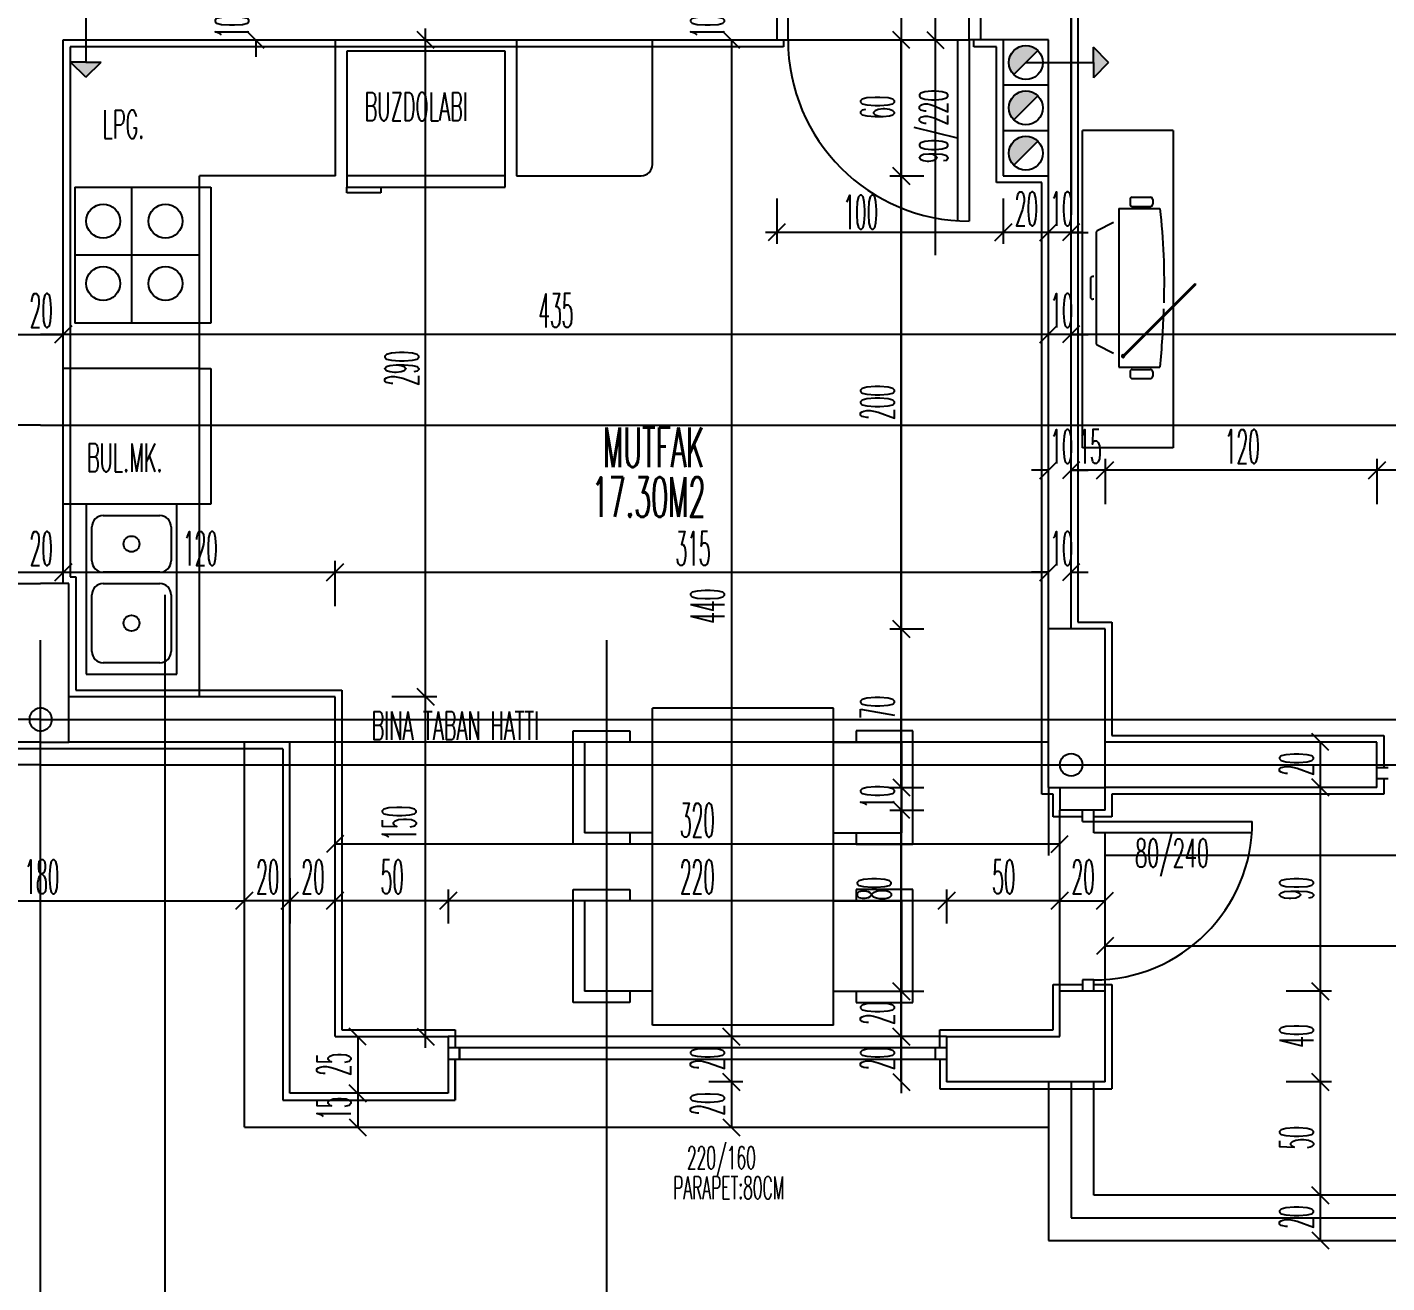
# Model space of a CAD drawing. Extents: x 78 to 306, y -397 to 18.
# Drawn here: x 275.801 to 275.921, y -396.7713 to -396.6604 of the extents above; entities that cross this region are included whole.
import ezdxf

# ---------------------------------------------------------------- set-up
doc = ezdxf.new("R2010")
doc.units = 0
doc.header["$LTSCALE"] = 0.5
doc.header["$MEASUREMENT"] = 0
doc.linetypes.add('DASHDOT2', pattern=[0.5, 0.25, -0.125, 0, -0.125])
doc.linetypes.add('DOT2', pattern=[0.125, 0, -0.125])
doc.layers.get('0').update_dxf_attribs({"linetype": 'CONTINUOUS'})
for name, color, linetype in [('AKS', 5, 'DASHDOT2'), ('ASHADE', 7, 'CONTINUOUS'), ('DUVAR', 6, 'CONTINUOUS'), ('IZDUSUM', 2, 'DOT2'), ('KAPI', 1, 'CONTINUOUS'), ('KOLON', 4, 'CONTINUOUS'), ('MERDIVEN', 3, 'CONTINUOUS'), ('OLCU', 31, 'CONTINUOUS'), ('SIVA', 7, 'CONTINUOUS'), ('TEFRIS', 11, 'CONTINUOUS')]:
    doc.layers.add(name, color=color, linetype=linetype)
doc.styles.add('ICMEKAN', font='romans.shx', dxfattribs={"width": 0.55, "height": 0.2})
doc.styles.add('OLCU', font='romans.shx', dxfattribs={"width": 0.6, "height": 0.125})
doc.styles.add('OLCUIC', font='ROMANS.SHX', dxfattribs={"width": 0.4, "height": 0.15})

msp = doc.modelspace()

# ---------------------------------------------------------------- hatches: boundary and pattern name
at = {"layer": 'KAPI', "ltscale": 1.4}
for points in [[(275.8951113505265, -396.6649177616397), (275.8951113505265, -396.6635598737719), (275.8951113505265, -396.6622019859039), (275.8964411774556, -396.6635598737719)], [(275.8047860540674, -396.6635272823635), (275.8061439419353, -396.6635272823635), (275.8075018298031, -396.6635272823635), (275.8061439419353, -396.6648571092927)]]:
    msp.add_hatch(color=256, dxfattribs=at).paths.add_polyline_path(points)
at = {"layer": 'MERDIVEN'}
for points in [[(275.888083281763, -396.6646205339432), (275.8902046021066, -396.6624992135996, 0.1989123673796376), (275.8891439419348, -396.6620598737715, 0.6681786379193642)], [(275.8880832817633, -396.6686205339431), (275.8902046021069, -396.6664992135995, 0.1989123673796376), (275.8891439419351, -396.6660598737714, 0.6681786379193642)], [(275.8880832817633, -396.6726205339431), (275.8902046021069, -396.6704992135996, 0.1989123673796376), (275.8891439419351, -396.6700598737714, 0.6681786379193642)]]:
    msp.add_hatch(color=256, dxfattribs=at).paths.add_polyline_path(points)

# ---------------------------------------------------------------- linework, layer by layer
at = {"color": 0, "linetype": 'ByBlock'}
for p, q in [((275.821893941935, -396.6623098737721), (275.820393941935, -396.6608098737721)), ((275.836893941935, -396.6623098737721), (275.835393941935, -396.6608098737721)), ((275.863893941935, -396.6623098737721), (275.862393941935, -396.6608098737721)), ((275.863893941935, -396.6623098737721), (275.862393941935, -396.6608098737721)), ((275.878893941935, -396.6623098737721), (275.877393941935, -396.6608098737721)), ((275.880393941935, -396.6608098737721), (275.881893941935, -396.6623098737721)), ((275.877393941935, -396.6728098737721), (275.878893941935, -396.6743098737721)), ((275.878893941935, -396.6743098737721), (275.877393941935, -396.6728098737721)), ((275.867893941935, -396.6778098737721), (275.866393941935, -396.6793098737721)), ((275.886393941935, -396.6793098737721), (275.887893941935, -396.6778098737721)), ((275.887893941935, -396.6778098737721), (275.886393941935, -396.6793098737721)), ((275.890393941935, -396.6793098737721), (275.891893941935, -396.6778098737721)), ((275.890393941935, -396.6793098737721), (275.891893941935, -396.6778098737721)), ((275.893893941935, -396.6778098737721), (275.892393941935, -396.6793098737721)), ((275.803393941935, -396.6883098737721), (275.804893941935, -396.6868098737721)), ((275.804893941935, -396.6868098737721), (275.803393941935, -396.6883098737721)), ((275.890393941935, -396.6883098737721), (275.891893941935, -396.6868098737721)), ((275.890393941935, -396.6883098737721), (275.891893941935, -396.6868098737721)), ((275.893893941935, -396.6868098737721), (275.892393941935, -396.6883098737721)), ((275.893893941935, -396.6868098737721), (275.892393941935, -396.6883098737721)), ((275.890393941935, -396.7003098737721), (275.891893941935, -396.6988098737721)), ((275.893893941935, -396.6988098737721), (275.892393941935, -396.7003098737721)), ((275.893893941935, -396.6988098737721), (275.892393941935, -396.7003098737721)), ((275.895393941935, -396.7003098737721), (275.896893941935, -396.6988098737721)), ((275.896893941935, -396.6988098737721), (275.895393941935, -396.7003098737721)), ((275.919393941935, -396.7003098737721), (275.920893941935, -396.6988098737721)), ((275.920893941935, -396.6988098737721), (275.919393941935, -396.7003098737721)), ((275.804893941935, -396.7078098737721), (275.803393941935, -396.7093098737721)), ((275.803393941935, -396.7093098737721), (275.804893941935, -396.7078098737721)), ((275.828893941935, -396.7078098737721), (275.827393941935, -396.7093098737721)), ((275.827393941935, -396.7093098737721), (275.828893941935, -396.7078098737721)), ((275.890393941935, -396.7093098737721), (275.891893941935, -396.7078098737721)), ((275.890393941935, -396.7093098737721), (275.891893941935, -396.7078098737721)), ((275.893893941935, -396.7078098737721), (275.892393941935, -396.7093098737721)), ((275.877393941935, -396.7128098737721), (275.878893941935, -396.7143098737721)), ((275.878893941935, -396.7143098737721), (275.877393941935, -396.7128098737721)), ((275.835393941935, -396.7188098737721), (275.836893941935, -396.7203098737721)), ((275.836893941935, -396.7203098737721), (275.835393941935, -396.7188098737721)), ((275.915893941935, -396.7243098737721), (275.914393941935, -396.7228098737721)), ((275.877393941935, -396.7268098737721), (275.878893941935, -396.7283098737721)), ((275.877393941935, -396.7268098737721), (275.878893941935, -396.7283098737721)), ((275.915893941935, -396.7283098737721), (275.914393941935, -396.7268098737721)), ((275.914393941935, -396.7268098737721), (275.915893941935, -396.7283098737721)), ((275.878893941935, -396.7303098737721), (275.877393941935, -396.7288098737721)), ((275.878893941935, -396.7303098737721), (275.877393941935, -396.7288098737721)), ((275.828893941935, -396.7318098737721), (275.827393941935, -396.7333098737721)), ((275.891393941935, -396.7333098737721), (275.892893941935, -396.7318098737721)), ((275.819393941935, -396.7383098737721), (275.820893941935, -396.7368098737721)), ((275.820893941935, -396.7368098737721), (275.819393941935, -396.7383098737721)), ((275.823393941935, -396.7383098737721), (275.824893941935, -396.7368098737721)), ((275.824893941935, -396.7368098737721), (275.823393941935, -396.7383098737721)), ((275.827393941935, -396.7383098737721), (275.828893941935, -396.7368098737721)), ((275.828893941935, -396.7368098737721), (275.827393941935, -396.7383098737721)), ((275.837393941935, -396.7383098737721), (275.838893941935, -396.7368098737721)), ((275.838893941935, -396.7368098737721), (275.837393941935, -396.7383098737721)), ((275.881393941935, -396.7383098737721), (275.882893941935, -396.7368098737721)), ((275.882893941935, -396.7368098737721), (275.881393941935, -396.7383098737721)), ((275.892893941935, -396.7368098737721), (275.891393941935, -396.7383098737721)), ((275.891393941935, -396.7383098737721), (275.892893941935, -396.7368098737721)), ((275.895393941935, -396.7383098737721), (275.896893941935, -396.7368098737721)), ((275.896893941935, -396.7408098737721), (275.895393941935, -396.7423098737721)), ((275.877393941935, -396.7448098737721), (275.878893941935, -396.7463098737721)), ((275.878893941935, -396.7463098737721), (275.877393941935, -396.7448098737721)), ((275.915893941935, -396.7463098737721), (275.914393941935, -396.7448098737721)), ((275.914393941935, -396.7448098737721), (275.915893941935, -396.7463098737721)), ((275.830893941935, -396.7503098737721), (275.829393941935, -396.7488098737721)), ((275.835393941935, -396.7488098737721), (275.836893941935, -396.7503098737721)), ((275.863893941935, -396.7503098737721), (275.862393941935, -396.7488098737721)), ((275.862393941935, -396.7488098737721), (275.863893941935, -396.7503098737721)), ((275.877393941935, -396.7488098737721), (275.878893941935, -396.7503098737721)), ((275.878893941935, -396.7503098737721), (275.877393941935, -396.7488098737721)), ((275.830893941935, -396.7553098737721), (275.829393941935, -396.7538098737721)), ((275.829393941935, -396.7538098737721), (275.830893941935, -396.7553098737721)), ((275.863893941935, -396.7543098737721), (275.862393941935, -396.7528098737721)), ((275.862393941935, -396.7528098737721), (275.863893941935, -396.7543098737721)), ((275.877393941935, -396.7528098737721), (275.878893941935, -396.7543098737721)), ((275.915893941935, -396.7543098737721), (275.914393941935, -396.7528098737721)), ((275.914393941935, -396.7528098737721), (275.915893941935, -396.7543098737721)), ((275.829393941935, -396.7568098737721), (275.830893941935, -396.7583098737721)), ((275.862393941935, -396.7568098737721), (275.863893941935, -396.7583098737721)), ((275.915893941935, -396.7643098737721), (275.914393941935, -396.7628098737721)), ((275.914393941935, -396.7628098737721), (275.915893941935, -396.7643098737721)), ((275.914393941935, -396.7668098737721), (275.915893941935, -396.7683098737721))]:
    msp.add_line(p, q, dxfattribs=at)
at = {"layer": 'AKS'}
for p, q in [((275.8021439419354, -396.8395598737721), (275.8021439419354, -396.3515598737721)), ((275.8521439419353, -396.8395598737721), (275.8521439419353, -396.3515598737721)), ((275.8931439419353, -396.3515598737721), (275.8931439419353, -396.8395598737721)), ((275.8131439419353, -396.8355598737721), (275.8131439419353, -396.3555598737721)), ((275.8811439419353, -396.3555598737721), (275.8811439419353, -396.8355598737721)), ((275.8021439419354, -396.6955598737721), (275.5061439419361, -396.6955598737721)), ((275.8021439419353, -396.6955598737721), (276.0981439419346, -396.6955598737721)), ((275.8021439419354, -396.7215598737721), (275.5101439419353, -396.7215598737721)), ((275.8021439419353, -396.7215598737721), (276.0941439419353, -396.7215598737721)), ((275.8021439419354, -396.7255598737721), (275.5061439419361, -396.7255598737721)), ((275.8021439419353, -396.7255598737721), (276.0981439419346, -396.7255598737721))]:
    msp.add_line(p, q, dxfattribs=at)
at = {"layer": 'ASHADE'}
msp.add_circle((275.8931439419353, -396.7255598737721), 0.0009999999999999432, dxfattribs=at)
for centre, start, end in [((275.8021439419353, -396.7215598737721), 89.99999999951147, 270.0000000004885), ((275.8021439419354, -396.7215598737721), 269.9999999995114, 90.00000000048854)]:
    msp.add_arc(centre, 0.0009999999999999432, start, end, dxfattribs=at)
at = {"layer": 'DUVAR'}
for p, q in [((275.8931439419354, -396.7135598737772), (275.8931439419354, -396.6465598737757)), ((275.8671439419361, -396.6595598737761), (275.8671439419361, -396.6615598737759)), ((275.8851439419354, -396.6595598737761), (275.885143941936, -396.6615598737759)), ((275.8041439419354, -396.7095598737772), (275.8041439419351, -396.6615598737758)), ((275.8041439419351, -396.6615598737758), (275.8671439419361, -396.6615598737758)), ((275.8911439419346, -396.6615598737759), (275.8851439419345, -396.6615598737759)), ((275.891143941935, -396.7135598737772), (275.8911439419346, -396.6615598737759)), ((275.8281439419347, -396.7195598737812), (275.8046439419347, -396.7195598737812)), ((275.8281439419347, -396.7495598737775), (275.8281439419347, -396.7195598737721)), ((275.8241439419347, -396.7235598737812), (275.8046439419347, -396.7235598737812)), ((275.8241439419347, -396.7545598737812), (275.8241439419347, -396.7235598737812)), ((275.9201439419351, -396.7235598737813), (275.8961439419353, -396.7235598737813)), ((275.9201439419351, -396.7275598737812), (275.9201439419351, -396.7235598737813)), ((275.9201439419351, -396.7275598737812), (275.8961439419353, -396.7275598737812)), ((275.8961439419296, -396.7535598737812), (275.8961439419344, -396.7455598737808)), ((275.8281439419347, -396.7495598737775), (275.8381439419352, -396.7495598737772)), ((275.8381439419352, -396.749559873776), (275.8381439419352, -396.7545598737772)), ((275.8381439419352, -396.749559873776), (275.8381439419352, -396.7545598737721)), ((275.8821439419352, -396.7495598737766), (275.8921439419357, -396.7495598737763)), ((275.8821439419352, -396.749559873776), (275.8821439419352, -396.7535598737721)), ((275.8961439419296, -396.7535598737812), (275.8821439419352, -396.7535598737812)), ((275.8381439419352, -396.7545598737812), (275.8241439419347, -396.7545598737812))]:
    msp.add_line(p, q, dxfattribs=at)
at = {"layer": 'DUVAR', "ltscale": 1.4}
for p, q in [((275.891143941935, -396.6615598737721), (275.8871439419351, -396.6615598737721)), ((275.8871439419351, -396.6615598737721), (275.8871439419351, -396.6735598737721)), ((275.891143941935, -396.6695598737721), (275.891143941935, -396.6615598737721)), ((275.891143941935, -396.6655598737721), (275.8871439419351, -396.6655598737721)), ((275.8871439419351, -396.6695598737721), (275.891143941935, -396.6695598737721)), ((275.8871439419351, -396.6735598737721), (275.891143941935, -396.6735598737721))]:
    msp.add_line(p, q, dxfattribs=at)
at = {"layer": 'DUVAR', "linetype": 'ByBlock'}
for p, q in [((275.8921439419347, -396.7275598737772), (275.8921439419347, -396.7295598737772)), ((275.8961439419344, -396.7295598737811), (275.8961439419344, -396.7275598737812)), ((275.8961439419347, -396.7295598737805), (275.8921439419347, -396.7295598737805)), ((275.8961439419347, -396.7455598737803), (275.8921439419347, -396.7455598737803)), ((275.8921439419357, -396.7495598737763), (275.8921439419344, -396.7455598737808))]:
    msp.add_line(p, q, dxfattribs=at)
at = {"layer": 'IZDUSUM', "ltscale": 0.6}
for p, q in [((275.8161737502884, -396.6905598737793), (275.8041737502884, -396.6905598737793)), ((275.8161737502884, -396.7025598737793), (275.8041737502884, -396.7025598737793)), ((275.8911439419353, -396.7235598737812), (275.8241439419347, -396.7235598737812)), ((275.891143941935, -396.7275598737721), (275.891143941935, -396.7335598737721)), ((275.9961439419343, -396.7335598737814), (275.8911439419347, -396.7335598737814))]:
    msp.add_line(p, q, dxfattribs=at)
at = {"layer": 'KAPI', "ltscale": 1.4}
for p, q in [((275.8061439419353, -396.6575598737724), (275.8061439419353, -396.6635272823635)), ((275.868143941935, -396.6615598737721), (275.884143941935, -396.6615598737721)), ((275.8951113505265, -396.6635598737719), (275.8951113505265, -396.6622019859039)), ((275.8964411774556, -396.6635598737719), (275.8951113505265, -396.6622019859039)), ((275.8061439419353, -396.6635272823635), (275.8047860540674, -396.6635272823635)), ((275.8061439419353, -396.6648571092927), (275.8047860540674, -396.6635272823635)), ((275.8061439419353, -396.6635272823635), (275.8075018298031, -396.6635272823635)), ((275.8061439419353, -396.6648571092927), (275.8075018298031, -396.6635272823635)), ((275.8891439419353, -396.6635598737718), (275.8951113505265, -396.6635598737719)), ((275.8951113505265, -396.6635598737719), (275.8951113505265, -396.6649177616397)), ((275.8964411774556, -396.6635598737719), (275.8951113505265, -396.6649177616397)), ((275.8201439419354, -396.7575598737721), (275.8911439419356, -396.7575598737721))]:
    msp.add_line(p, q, dxfattribs=at)
at = {"layer": 'KAPI'}
for p, q in [((275.8681439419353, -396.6615598737765), (275.8681439419353, -396.6595598737767)), ((275.8841439419353, -396.6615598737765), (275.8841439419353, -396.6595598737767)), ((275.8671439419352, -396.6615598737765), (275.8681439419353, -396.6615598737765)), ((275.8831439419353, -396.6775598737765), (275.8831439419353, -396.6615598737765)), ((275.8831439419353, -396.6615598737765), (275.8841439419353, -396.6615598737765)), ((275.8841439419353, -396.6615598737765), (275.8841439419353, -396.6775598737765)), ((275.8851439419351, -396.6615598737765), (275.8841439419353, -396.6615598737765)), ((275.8201439419354, -396.7575598737721), (275.8201439419354, -396.7235598737812)), ((275.9201439419351, -396.7258098737817), (275.9211439419352, -396.7258098737817)), ((275.9211439419352, -396.7268098737817), (275.9201439419351, -396.7268098737817)), ((275.8921439419341, -396.7455598737803), (275.8921439419341, -396.7295598737808)), ((275.8941439419345, -396.7305598737802), (275.8941439419345, -396.7295598737805)), ((275.8951439419346, -396.7315598737803), (275.8951439419346, -396.7295598737805)), ((275.8951439419346, -396.7305598737802), (275.8951439419346, -396.7295598737805)), ((275.8941439419345, -396.7305598737802), (275.8951439419346, -396.7305598737802)), ((275.8951439419346, -396.7305598737802), (275.9091439419345, -396.7305598737802)), ((275.9091439419345, -396.7315598737803), (275.8951439419346, -396.7315598737803)), ((275.8961439419341, -396.7455598737803), (275.8961439419341, -396.7315598737803)), ((275.8951439419346, -396.7445598737805), (275.8941439419345, -396.7445598737805)), ((275.8941439419345, -396.7445598737805), (275.8941439419345, -396.7455598737803)), ((275.8951439419346, -396.7455598737803), (275.8951439419346, -396.7445598737805)), ((275.8821439419352, -396.7495598737769), (275.8381439419352, -396.7495598737769)), ((275.8821439419352, -396.750559873777), (275.8381439419352, -396.750559873777)), ((275.8391439419353, -396.750559873777), (275.8391439419353, -396.7515598737767)), ((275.8391439419353, -396.7515598737767), (275.8391439419353, -396.750559873777)), ((275.8811439419352, -396.750559873777), (275.8811439419352, -396.7515598737767)), ((275.8381439419352, -396.7515598737767), (275.8821439419352, -396.7515598737767)), ((275.895143941935, -396.7635598737864), (275.895143941935, -396.7535598737812)), ((275.9921439419346, -396.7635598737864), (275.895143941935, -396.7635598737864))]:
    msp.add_line(p, q, dxfattribs=at)
for centre, radius, start, end in [((275.8841439419353, -396.6615598737765), 0.01599999999999909, 180, 270), ((275.8951439419346, -396.7305598737802), 0.01400000000000034, 270, 0)]:
    msp.add_arc(centre, radius, start, end, dxfattribs=at)
at = {"layer": 'KOLON'}
for p, q in [((275.7996439419353, -396.7095598737772), (275.8021439419353, -396.7095598737772)), ((275.8046439419353, -396.7095598737772), (275.8021439419353, -396.7095598737772)), ((275.8046439419353, -396.7235598737772), (275.8046439419353, -396.7095598737772)), ((275.8961439419353, -396.7135598737772), (275.8911439419353, -396.7135598737772)), ((275.8911439419353, -396.7275598737812), (275.8911439419353, -396.7135598737772)), ((275.8961439419353, -396.7275598737812), (275.8961439419353, -396.7135598737772)), ((275.8021439419353, -396.7235598737772), (275.7996439419353, -396.7235598737772)), ((275.8021439419353, -396.7235598737772), (275.8046439419353, -396.7235598737772)), ((275.8911439419353, -396.7275598737772), (275.8961439419353, -396.7275598737772))]:
    msp.add_line(p, q, dxfattribs=at)
at = {"layer": 'MERDIVEN'}
for p, q in [((275.888083281763, -396.6646205339432), (275.8902046021066, -396.6624992135996)), ((275.8880832817633, -396.6686205339431), (275.8902046021069, -396.6664992135995)), ((275.8880832817633, -396.6726205339431), (275.8902046021069, -396.6704992135996)), ((275.8911439419348, -396.7535598737812), (275.891143941935, -396.7675598737864)), ((275.8931439419353, -396.7535598737812), (275.8931439419354, -396.7655598737865)), ((275.8931439419354, -396.7655598737865), (275.9941439419345, -396.7655598737863)), ((275.891143941935, -396.7675598737864), (275.9961439419348, -396.7675598737864))]:
    msp.add_line(p, q, dxfattribs=at)
for centre in [(275.8891439419348, -396.6635598737711), (275.8891439419351, -396.667559873771), (275.8891439419351, -396.6715598737711)]:
    msp.add_circle(centre, 0.0015, dxfattribs=at)
at = {"layer": 'OLCU', "ltscale": 1.4}
for p, q in [((275.878143941935, -396.6585598737721), (275.878143941935, -396.7545598737721)), ((275.881143941935, -396.6595598737721), (275.881143941935, -396.6615598737721)), ((275.836143941935, -396.7505598737721), (275.836143941935, -396.6605598737721)), ((275.821143941935, -396.6615598737721), (275.821143941935, -396.6630598737721)), ((275.836143941935, -396.7195598737721), (275.836143941935, -396.6615598737721)), ((275.863143941935, -396.6615598737721), (275.863143941935, -396.7495598737721)), ((275.863143941935, -396.6615598737721), (275.863143941935, -396.6630598737721)), ((275.878143941935, -396.6735598737721), (275.878143941935, -396.6615598737721)), ((275.877143941935, -396.6735598737721), (275.880143941935, -396.6735598737721)), ((275.878143941935, -396.7135598737721), (275.878143941935, -396.6735598737721)), ((275.867143941935, -396.6755598737721), (275.867143941935, -396.6795598737721)), ((275.887143941935, -396.6755598737721), (275.887143941935, -396.6795598737721)), ((275.894143941935, -396.6785598737721), (275.866143941935, -396.6785598737721)), ((275.887143941935, -396.6785598737721), (275.867143941935, -396.6785598737721)), ((275.891143941935, -396.6785598737721), (275.887143941935, -396.6785598737721)), ((275.891143941935, -396.6785598737721), (275.889643941935, -396.6785598737721)), ((275.893143941935, -396.6785598737721), (275.894643941935, -396.6785598737721)), ((275.573143941935, -396.6875598737721), (275.802143941935, -396.6875598737721)), ((275.800143941935, -396.6875598737721), (275.804143941935, -396.6875598737721)), ((276.031143941935, -396.6875598737721), (275.802143941935, -396.6875598737721)), ((275.891143941935, -396.6875598737721), (275.804143941935, -396.6875598737721)), ((275.891143941935, -396.6875598737721), (275.889643941935, -396.6875598737721)), ((275.893143941935, -396.6875598737721), (275.894643941935, -396.6875598737721)), ((275.991143941935, -396.6875598737721), (275.893143941935, -396.6875598737721)), ((275.896143941935, -396.6985598737721), (275.896143941935, -396.7025598737721)), ((275.920143941935, -396.6985598737721), (275.920143941935, -396.7025598737721)), ((275.891143941935, -396.6995598737721), (275.889643941935, -396.6995598737721)), ((275.893143941935, -396.6995598737721), (275.894643941935, -396.6995598737721)), ((275.896143941935, -396.6995598737721), (275.893143941935, -396.6995598737721)), ((275.920143941935, -396.6995598737721), (275.896143941935, -396.6995598737721)), ((275.968143941935, -396.6995598737721), (275.920143941935, -396.6995598737721)), ((275.828143941935, -396.7115598737721), (275.828143941935, -396.7075598737721)), ((275.800143941935, -396.7085598737721), (275.804143941935, -396.7085598737721)), ((275.804143941935, -396.7085598737721), (275.828143941935, -396.7085598737721)), ((275.828143941935, -396.7085598737721), (275.891143941935, -396.7085598737721)), ((275.891143941935, -396.7085598737721), (275.889643941935, -396.7085598737721)), ((275.893143941935, -396.7085598737721), (275.894643941935, -396.7085598737721)), ((275.877143941935, -396.7135598737721), (275.880143941935, -396.7135598737721)), ((275.878143941935, -396.7275598737721), (275.878143941935, -396.7135598737721)), ((275.837143941935, -396.7195598737721), (275.833143941935, -396.7195598737721)), ((275.836143941935, -396.7495598737721), (275.836143941935, -396.7195598737721)), ((275.915143941935, -396.7235598737721), (275.915143941935, -396.7275598737721)), ((275.878143941935, -396.7275598737721), (275.878143941935, -396.7260598737721)), ((275.877143941935, -396.7275598737721), (275.880143941935, -396.7275598737721)), ((275.915143941935, -396.7275598737721), (275.915143941935, -396.7455598737721)), ((275.877143941935, -396.7295598737721), (275.880143941935, -396.7295598737721)), ((275.878143941935, -396.7295598737721), (275.878143941935, -396.7310598737721)), ((275.878143941935, -396.7455598737721), (275.878143941935, -396.7295598737721)), ((275.892143941935, -396.7325598737721), (275.828143941935, -396.7325598737721)), ((275.824143941935, -396.7355598737721), (275.824143941935, -396.7395598737721)), ((275.838143941935, -396.7365598737721), (275.838143941935, -396.7395598737721)), ((275.882143941935, -396.7365598737721), (275.882143941935, -396.7395598737721)), ((275.784143941935, -396.7375598737721), (275.820143941935, -396.7375598737721)), ((275.824143941935, -396.7375598737721), (275.820143941935, -396.7375598737721)), ((275.828143941935, -396.7375598737721), (275.824143941935, -396.7375598737721)), ((275.838143941935, -396.7375598737721), (275.828143941935, -396.7375598737721)), ((275.882143941935, -396.7375598737721), (275.838143941935, -396.7375598737721)), ((275.892143941935, -396.7375598737721), (275.882143941935, -396.7375598737721)), ((275.892143941935, -396.7375598737721), (275.896143941935, -396.7375598737721)), ((275.992143941935, -396.7415598737721), (275.896143941935, -396.7415598737721)), ((275.877143941935, -396.7455598737721), (275.880143941935, -396.7455598737721)), ((275.878143941935, -396.7495598737721), (275.878143941935, -396.7455598737721)), ((275.916143941935, -396.7455598737721), (275.912143941935, -396.7455598737721)), ((275.915143941935, -396.7455598737721), (275.915143941935, -396.7535598737721)), ((275.830143941935, -396.7495598737721), (275.830143941935, -396.7545598737721)), ((275.863143941935, -396.7495598737721), (275.863143941935, -396.7535598737721)), ((275.878143941935, -396.7535598737721), (275.878143941935, -396.7495598737721)), ((275.864143941935, -396.7535598737721), (275.861143941935, -396.7535598737721)), ((275.863143941935, -396.7535598737721), (275.863143941935, -396.7575598737721)), ((275.916143941935, -396.7535598737721), (275.912143941935, -396.7535598737721)), ((275.915143941935, -396.7535598737721), (275.915143941935, -396.7635598737721)), ((275.830143941935, -396.7545598737721), (275.830143941935, -396.7575598737721)), ((275.915143941935, -396.7635598737721), (275.915143941935, -396.7675598737721))]:
    msp.add_line(p, q, dxfattribs=at)
at = {"layer": 'SIVA', "ltscale": 1.4}
for p, q in [((275.8937439419354, -396.6459598737757), (275.8937439419354, -396.7129598737772)), ((275.8677439419361, -396.6621598737758), (275.8047439419351, -396.6621598737758)), ((275.8047439419351, -396.6621598737758), (275.8047439419354, -396.7089598737772)), ((275.8677439419361, -396.6615598737765), (275.8677439419361, -396.6621598737758)), ((275.8845439419362, -396.6621598737759), (275.884543941936, -396.6615598737765)), ((275.886543941935, -396.6621598737759), (275.8845439419362, -396.6621598737759)), ((275.886543941935, -396.6741598737721), (275.886543941935, -396.6621598737759)), ((275.8905439419348, -396.6741598737721), (275.886543941935, -396.6741598737721)), ((275.8905439419353, -396.7135598737772), (275.8905439419348, -396.6741598737721)), ((275.8047439419354, -396.7089598737772), (275.8052439419353, -396.7089598737772)), ((275.8052439419353, -396.7089598737772), (275.8052439419353, -396.7189598737812)), ((275.8937439419354, -396.7129598737772), (275.8967439419353, -396.7129598737772)), ((275.8967439419353, -396.7129598737772), (275.8967439419353, -396.7229598737813)), ((275.8905439419353, -396.7281598737772), (275.8905439419353, -396.7135598737772)), ((275.8052439419353, -396.7189598737812), (275.8287439419348, -396.7189598737812)), ((275.8287439419348, -396.7189598737812), (275.8287439419348, -396.7489598737775)), ((275.8967439419353, -396.7229598737813), (275.9207439419351, -396.7229598737813)), ((275.9207439419351, -396.7229598737813), (275.9207439419351, -396.7258098737817)), ((275.8021439419344, -396.7241598737772), (275.7996439419353, -396.7241598737772)), ((275.8046439419347, -396.7241598737812), (275.8021439419344, -396.7241598737772)), ((275.8235439419347, -396.7241598737812), (275.8046439419347, -396.7241598737812)), ((275.8235439419347, -396.7241598737812), (275.8235439419347, -396.7551598737812)), ((275.9207439419351, -396.7268098737817), (275.9207439419351, -396.7281598737812)), ((275.8915439419347, -396.7281598737772), (275.8905439419353, -396.7281598737772)), ((275.8915439419347, -396.7301598737805), (275.8915439419347, -396.7281598737772)), ((275.9207439419351, -396.7281598737812), (275.8967439419344, -396.7281598737812)), ((275.8967439419344, -396.7281598737812), (275.8967439419344, -396.7301598737805)), ((275.8941439419345, -396.7301598737805), (275.8915439419347, -396.7301598737805)), ((275.8967439419344, -396.7301598737805), (275.8951439419346, -396.7301598737805)), ((275.8915439419355, -396.7489598737764), (275.8915439419342, -396.7449598737803)), ((275.8915439419342, -396.7449598737803), (275.8941439419345, -396.7449598737803)), ((275.8951439419346, -396.7449598737803), (275.8967439419346, -396.7449598737803)), ((275.8967439419346, -396.7449598737803), (275.8967439419293, -396.7541598737812)), ((275.8287439419348, -396.7489598737775), (275.8387439419353, -396.7489598737772)), ((275.8387439419353, -396.7489598737772), (275.8387439419353, -396.750559873777)), ((275.8815439419355, -396.750559873777), (275.8815439419356, -396.7489598737766)), ((275.8815439419356, -396.7489598737766), (275.8915439419355, -396.7489598737764)), ((275.8387439419353, -396.7515598737767), (275.8387439419353, -396.7551598737812)), ((275.8387439419353, -396.7551598737812), (275.8387439419353, -396.7515598737767)), ((275.8815439419353, -396.7515598737767), (275.8815439419353, -396.7541598737812)), ((275.8815439419353, -396.7541598737812), (275.8967439419293, -396.7541598737812)), ((275.8235439419347, -396.7551598737812), (275.8387439419353, -396.7551598737812))]:
    msp.add_line(p, q, dxfattribs=at)
at = {"layer": 'TEFRIS'}
for p, q in [((275.828173750288, -396.6735598737721), (275.828173750288, -396.6615598737781)), ((275.8431737502897, -396.6625598737728), (275.8291737502894, -396.6625598737728)), ((275.8291737502894, -396.6625598737728), (275.8291737502894, -396.6745598737725)), ((275.8431737502897, -396.6745598737725), (275.8431737502897, -396.6625598737728)), ((275.844173750288, -396.6615598737721), (275.844173750288, -396.6735598737721)), ((275.856173750288, -396.6725598737721), (275.856173750288, -396.6615598737721)), ((275.8941439419393, -396.6975598737724), (275.8941439419393, -396.6695598737713)), ((275.9021439419398, -396.6695598737713), (275.8941439419393, -396.6695598737713)), ((275.9021439419395, -396.6695598737722), (275.9021439419395, -396.6975598737724)), ((275.8051737502873, -396.6745598737735), (275.8161737502871, -396.6745598737735)), ((275.8101737502873, -396.6745598737735), (275.8101737502873, -396.6865598737736)), ((275.816173750289, -396.7195598737812), (275.8161737502885, -396.6735598737721)), ((275.828173750288, -396.6735598737721), (275.8161737502885, -396.6735598737721)), ((275.8161737502871, -396.6745598737735), (275.8171737502871, -396.6745598737735)), ((275.8431737502871, -396.6735598737733), (275.8291737502871, -396.6735598737733)), ((275.8291737502894, -396.6745598737725), (275.8431737502897, -396.6745598737725)), ((275.8291737502894, -396.6750598737727), (275.8291737502894, -396.6745598737725)), ((275.8321737502896, -396.6745598737725), (275.8321737502896, -396.6750598737727)), ((275.844173750288, -396.6735598737721), (275.855173750288, -396.6735598737721)), ((275.8321737502896, -396.6750598737727), (275.8291737502894, -396.6750598737727)), ((275.8983455324725, -396.6756557631206), (275.8983455324725, -396.6760557631206)), ((275.8985455324727, -396.6754557631207), (275.9001455324727, -396.6754557631207)), ((275.9003455324726, -396.6756557631206), (275.9003455324726, -396.6760557631206)), ((275.8973455324727, -396.6764557631207), (275.8973455324727, -396.6904557631207)), ((275.8973455324727, -396.6764557631207), (275.9009880823056, -396.6764557631207)), ((275.8985455324727, -396.6762557631205), (275.9001455324727, -396.6762557631205)), ((275.8968983188771, -396.6776793699183), (275.8954560897536, -396.6784004844802)), ((275.8953455324726, -396.6785793699183), (275.8953455324726, -396.6883321563229)), ((275.8161737502876, -396.6805598737739), (275.8051737502873, -396.6805598737739)), ((275.8948455324727, -396.6826557631206), (275.8948455324727, -396.6842557631206)), ((275.8951455324727, -396.6824557631207), (275.8950455324726, -396.6824557631207)), ((275.8977018416113, -396.6894424849011), (275.9040875017072, -396.6830765323233)), ((275.8977582819701, -396.6895250348006), (275.9041439420659, -396.6831590822229)), ((275.9040875017072, -396.6830765323233), (275.9041439420659, -396.6831590822229)), ((275.8951455324727, -396.6844557631205), (275.8950455324726, -396.6844557631205)), ((275.8968983188771, -396.6892321563229), (275.8954560897536, -396.688511041761)), ((275.8977018416113, -396.6894424849011), (275.8977582819701, -396.6895250348006)), ((275.8161737502894, -396.6905598737716), (275.8171737502895, -396.6905598737716)), ((275.8171737502895, -396.6905598737716), (275.8171737502895, -396.7025598737717)), ((275.8973455324727, -396.6904557631207), (275.9009880823056, -396.6904557631207)), ((275.8983455324725, -396.6908557631205), (275.8983455324725, -396.6912557631206)), ((275.8985455324727, -396.6906557631206), (275.9001455324727, -396.6906557631206)), ((275.9003455324726, -396.6908557631205), (275.9003455324726, -396.6912557631206)), ((275.8985455324727, -396.6914557631205), (275.9001455324727, -396.6914557631205)), ((275.9021439419395, -396.6975598737724), (275.8941439419393, -396.6975598737724)), ((275.8061737502885, -396.7025598737741), (275.8061737502885, -396.7175598737741)), ((275.8141737502884, -396.7025598737741), (275.8061737502885, -396.7025598737741)), ((275.8141737502884, -396.7175598737741), (275.8141737502884, -396.7025598737741)), ((275.8171737502895, -396.7025598737717), (275.8161737502894, -396.7025598737717)), ((275.8066737502884, -396.7075598737716), (275.8066737502884, -396.7045598737716)), ((275.8076737502885, -396.7035598737716), (275.8126737502885, -396.7035598737716)), ((275.8136737502883, -396.7045598737716), (275.8136737502883, -396.7075598737716)), ((275.8126737502885, -396.7085598737714), (275.8076737502885, -396.7085598737714)), ((275.8066737502884, -396.7155598737716), (275.8066737502884, -396.7105598737716)), ((275.8076737502885, -396.7095598737715), (275.8126737502885, -396.7095598737715)), ((275.8136737502883, -396.7105598737716), (275.8136737502883, -396.7155598737716)), ((275.8126737502885, -396.7165598737714), (275.8076737502885, -396.7165598737714)), ((275.8061737502885, -396.7175598737741), (275.8141737502884, -396.7175598737741)), ((275.8561737502847, -396.7485598737748), (275.8561737502844, -396.7205598737739)), ((275.8721737502844, -396.7205598737739), (275.8561737502844, -396.7205598737739)), ((275.8721737502844, -396.7485598737745), (275.8721737502844, -396.7205598737739)), ((275.8491737502843, -396.7325598737741), (275.8491737502843, -396.7225598737738)), ((275.8491737502843, -396.7225598737738), (275.8541737502843, -396.7225598737738)), ((275.8541737502843, -396.7225598737738), (275.8541737502843, -396.7235598737738)), ((275.8741737502849, -396.7225598737738), (275.8741737502849, -396.7235598737738)), ((275.8791737502848, -396.7225598737738), (275.8741737502849, -396.7225598737738)), ((275.8791737502848, -396.7325598737741), (275.8791737502848, -396.7225598737738)), ((275.8561737502844, -396.7235598737738), (275.8501737502843, -396.7235598737738)), ((275.8501737502843, -396.7235598737738), (275.8501737502843, -396.731559873774)), ((275.8721737502847, -396.7235598737738), (275.8781737502848, -396.7235598737738)), ((275.8781737502848, -396.7235598737738), (275.8781737502848, -396.731559873774)), ((275.8561737502844, -396.731559873774), (275.8501737502843, -396.731559873774)), ((275.8541737502843, -396.731559873774), (275.8541737502843, -396.7325598737741)), ((275.8721737502847, -396.731559873774), (275.8781737502848, -396.731559873774)), ((275.8741737502849, -396.731559873774), (275.8741737502849, -396.7325598737741)), ((275.8541737502843, -396.7325598737741), (275.8491737502843, -396.7325598737741)), ((275.8741737502849, -396.7325598737741), (275.8791737502848, -396.7325598737741)), ((275.8491737502843, -396.7465598737741), (275.8491737502843, -396.7365598737738)), ((275.8491737502843, -396.7365598737738), (275.8541737502843, -396.7365598737738)), ((275.8541737502843, -396.7365598737738), (275.8541737502843, -396.7375598737738)), ((275.8741737502849, -396.7365598737738), (275.8741737502849, -396.7375598737738)), ((275.8791737502848, -396.7365598737738), (275.8741737502849, -396.7365598737738)), ((275.8791737502848, -396.7465598737741), (275.8791737502848, -396.7365598737738)), ((275.8561737502844, -396.7375598737738), (275.8501737502843, -396.7375598737738)), ((275.8501737502843, -396.7375598737738), (275.8501737502843, -396.745559873774)), ((275.8721737502847, -396.7375598737738), (275.8781737502848, -396.7375598737738)), ((275.8781737502848, -396.7375598737738), (275.8781737502848, -396.745559873774)), ((275.8541737502843, -396.7465598737741), (275.8491737502843, -396.7465598737741)), ((275.8561737502844, -396.745559873774), (275.8501737502843, -396.745559873774)), ((275.8541737502843, -396.745559873774), (275.8541737502843, -396.7465598737741)), ((275.8721737502847, -396.745559873774), (275.8781737502848, -396.745559873774)), ((275.8741737502849, -396.745559873774), (275.8741737502849, -396.7465598737741)), ((275.8741737502849, -396.7465598737741), (275.8791737502848, -396.7465598737741)), ((275.8721737502844, -396.7485598737745), (275.8561737502847, -396.7485598737748))]:
    msp.add_line(p, q, dxfattribs=at)
at = {"layer": 'TEFRIS', "linetype": 'Continuous'}
for p, q in [((275.8051737502871, -396.6745598737735), (275.8051737502871, -396.6865598737733)), ((275.8171737502871, -396.6745598737735), (275.8171737502871, -396.6865598737733)), ((275.8161737502871, -396.6865598737733), (275.8051737502873, -396.6865598737733)), ((275.8171737502871, -396.6865598737733), (275.8161737502871, -396.6865598737733))]:
    msp.add_line(p, q, dxfattribs=at)
at = {"layer": 'TEFRIS'}
for centre, radius in [((275.807673750287, -396.6775598737734), 0.001500000000000057), ((275.8131737502872, -396.6775598737734), 0.001500000000000057), ((275.807673750287, -396.6830598737736), 0.001499999999999773), ((275.8131737502872, -396.6830598737736), 0.001499999999999773), ((275.8101737502882, -396.7060598737716), 0.0006999999999999432), ((275.8101737502882, -396.7130598737716), 0.0006999999999999432)]:
    msp.add_circle(centre, radius, dxfattribs=at)
for centre, radius, start, end in [((275.855173750288, -396.6725598737721), 0.001, 270, 0), ((275.8985455324727, -396.6756557631206), 0.0002, 90, 180), ((275.9001455324727, -396.6756557631206), 0.0002, 0, 90), ((275.8985455324727, -396.6760557631206), 0.0002, 180, 270), ((275.9001455324727, -396.6760557631206), 0.0002, 270, 0), ((275.8955455324725, -396.6785793699183), 0.0002, 116.5650511771508, 180), ((275.8950455324726, -396.6826557631206), 0.0002, 90, 180), ((275.8950455324726, -396.6842557631206), 0.0002, 180, 270), ((275.8955455324725, -396.6883321563229), 0.0002, 180, 243.4349488228492), ((275.8977300617907, -396.689483759851), 0.0001233100037644363, 58.28222749051515, 10.4395436897228), ((275.8985455324727, -396.6908557631205), 0.0002, 90, 180), ((275.8985455324727, -396.6912557631206), 0.0002, 180, 270), ((275.9001455324727, -396.6908557631205), 0.0002, 0, 90), ((275.9001455324727, -396.6912557631206), 0.0002, 270, 0), ((275.8076737502882, -396.7045598737716), 0.001, 90, 180), ((275.8126737502882, -396.7045598737716), 0.001, 0, 90), ((275.8076737502882, -396.7075598737716), 0.001, 180, 270), ((275.8126737502882, -396.7075598737716), 0.001, 270, 0), ((275.8076737502882, -396.7105598737716), 0.001, 90, 180), ((275.8126737502882, -396.7105598737716), 0.001, 0, 90), ((275.8076737502882, -396.7155598737716), 0.001, 180, 270), ((275.8126737502882, -396.7155598737716), 0.001, 270, 0)]:
    msp.add_arc(centre, radius, start, end, dxfattribs=at)
at = {"layer": 'TEFRIS', "extrusion": (0, 0, -0.9999999999999999)}
msp.add_ellipse((275.8933409035791, -396.6828072212332), major_axis=(-9.617750620025692e-05, 0.02224625287639173), ratio=0.3597956947475258, start_param=1.282816920805697, end_param=1.660852477843602, dxfattribs=at)
at = {"layer": 'TEFRIS', "extrusion": (0, 0, -1)}
msp.add_ellipse((275.8933214087904, -396.6830947079142), major_axis=(0.0002476094023562437, 0.02747682888075571), ratio=0.2918789750763431, start_param=1.648438961691733, end_param=1.839378258964123, dxfattribs=at)

# ---------------------------------------------------------------- texts
at = {"layer": 'KAPI', "style": 'OLCU', "width": 0.5}
for s, rotation, p in [('90/220', 90.00000000179129, (275.8822426454273, -396.6724629670701)), ('BINA TABAN HATTI', 1.791288396601882e-09, (275.8313621964552, -396.7233616438143)), ('80/240', 1.791288396601882e-09, (275.8987851304712, -396.734604027423))]:
    msp.add_text(s, height=0.002499999999999999, rotation=rotation, dxfattribs=at).set_placement(p)
at = {"layer": 'KAPI', "linetype": 'Continuous', "style": 'ICMEKAN', "width": 0.5}
for s, p in [('220/160', (275.8592166933126, -396.7612544056695)), ('PARAPET:80CM', (275.8580086832325, -396.7638986009421))]:
    msp.add_text(s, height=0.002, dxfattribs=at).set_placement(p)
at = {"layer": 'MERDIVEN', "linetype": 'ByBlock', "style": 'OLCU', "width": 0.5}
for s, p in [('MUTFAK', (275.8518023306656, -396.6992770703894)), ('17.30M2', (275.8508142354274, -396.7036770703895))]:
    msp.add_text(s, height=0.0035, dxfattribs=at).set_placement(p)
at = {"layer": 'OLCU', "style": 'OLCUIC', "width": 0.4}
for s, p in [('10', (275.820543941935, -396.6614170166292)), ('10', (275.862543941935, -396.6614170166292)), ('60', (275.877543941935, -396.6685313023435)), ('290', (275.835543941935, -396.6921027309149)), ('200', (275.877543941935, -396.6951027309149)), ('440', (275.862543941935, -396.713102730915)), ('70', (275.877543941935, -396.7215313023435)), ('20', (275.914543941935, -396.7265313023435)), ('10', (275.877543941935, -396.7294170166292)), ('150', (275.8353168379324, -396.7322503224718)), ('80', (275.8772503655694, -396.7375434971381)), ('90', (275.914543941935, -396.7375313023435)), ('20', (275.877543941935, -396.7485313023435)), ('40', (275.914543941935, -396.7505313023435)), ('25', (275.829543941935, -396.7530313023435)), ('20', (275.862543941935, -396.7525313023435)), ('20', (275.877543941935, -396.7525313023435)), ('15', (275.829543941935, -396.7569170166292)), ('20', (275.862543941935, -396.7565313023435)), ('50', (275.914543941935, -396.7595313023435)), ('20', (275.914543941935, -396.7665313023435))]:
    msp.add_text(s, height=0.003, rotation=90, dxfattribs=at).set_placement(p)
for s, p in [('100', (275.8730258921322, -396.6782763275343)), ('20', (275.8881725133636, -396.6779598737721)), ('10', (275.8912867990779, -396.6779598737721)), ('20', (275.8011725133636, -396.6869598737721)), ('435', (275.8461010847922, -396.6869598737721)), ('10', (275.8912867990779, -396.6869598737721)), ('10', (275.8912867990779, -396.6989598737721)), ('15', (275.8937867990779, -396.6989598737721)), ('120', (275.9067153705064, -396.6989598737721)), ('20', (275.8011725133636, -396.7079598737721)), ('120', (275.8147153705065, -396.7079598737721)), ('315', (275.8582153705065, -396.7079598737721)), ('10', (275.8912867990779, -396.7079598737721)), ('320', (275.8586010847922, -396.7319598737721)), ('180', (275.8007153705065, -396.7369598737721)), ('20', (275.8211725133636, -396.7369598737721)), ('20', (275.8251725133636, -396.7369598737721)), ('50', (275.8321725133636, -396.7369598737721)), ('220', (275.8586010847922, -396.7369598737721)), ('50', (275.8861725133636, -396.7369598737721)), ('20', (275.8931725133636, -396.7369598737721))]:
    msp.add_text(s, height=0.003, dxfattribs=at).set_placement(p)
at = {"layer": 'TEFRIS', "style": 'OLCU', "width": 0.5}
for s, p in [('BUZDOLABI', (275.8307386160288, -396.6686941052483)), ('LPG.', (275.8076092184366, -396.6702615873604)), ('BUL.MK.', (275.8062228838379, -396.6996851389395))]:
    msp.add_text(s, height=0.002499999999999999, dxfattribs=at).set_placement(p)

doc.saveas('drawing.dxf')
